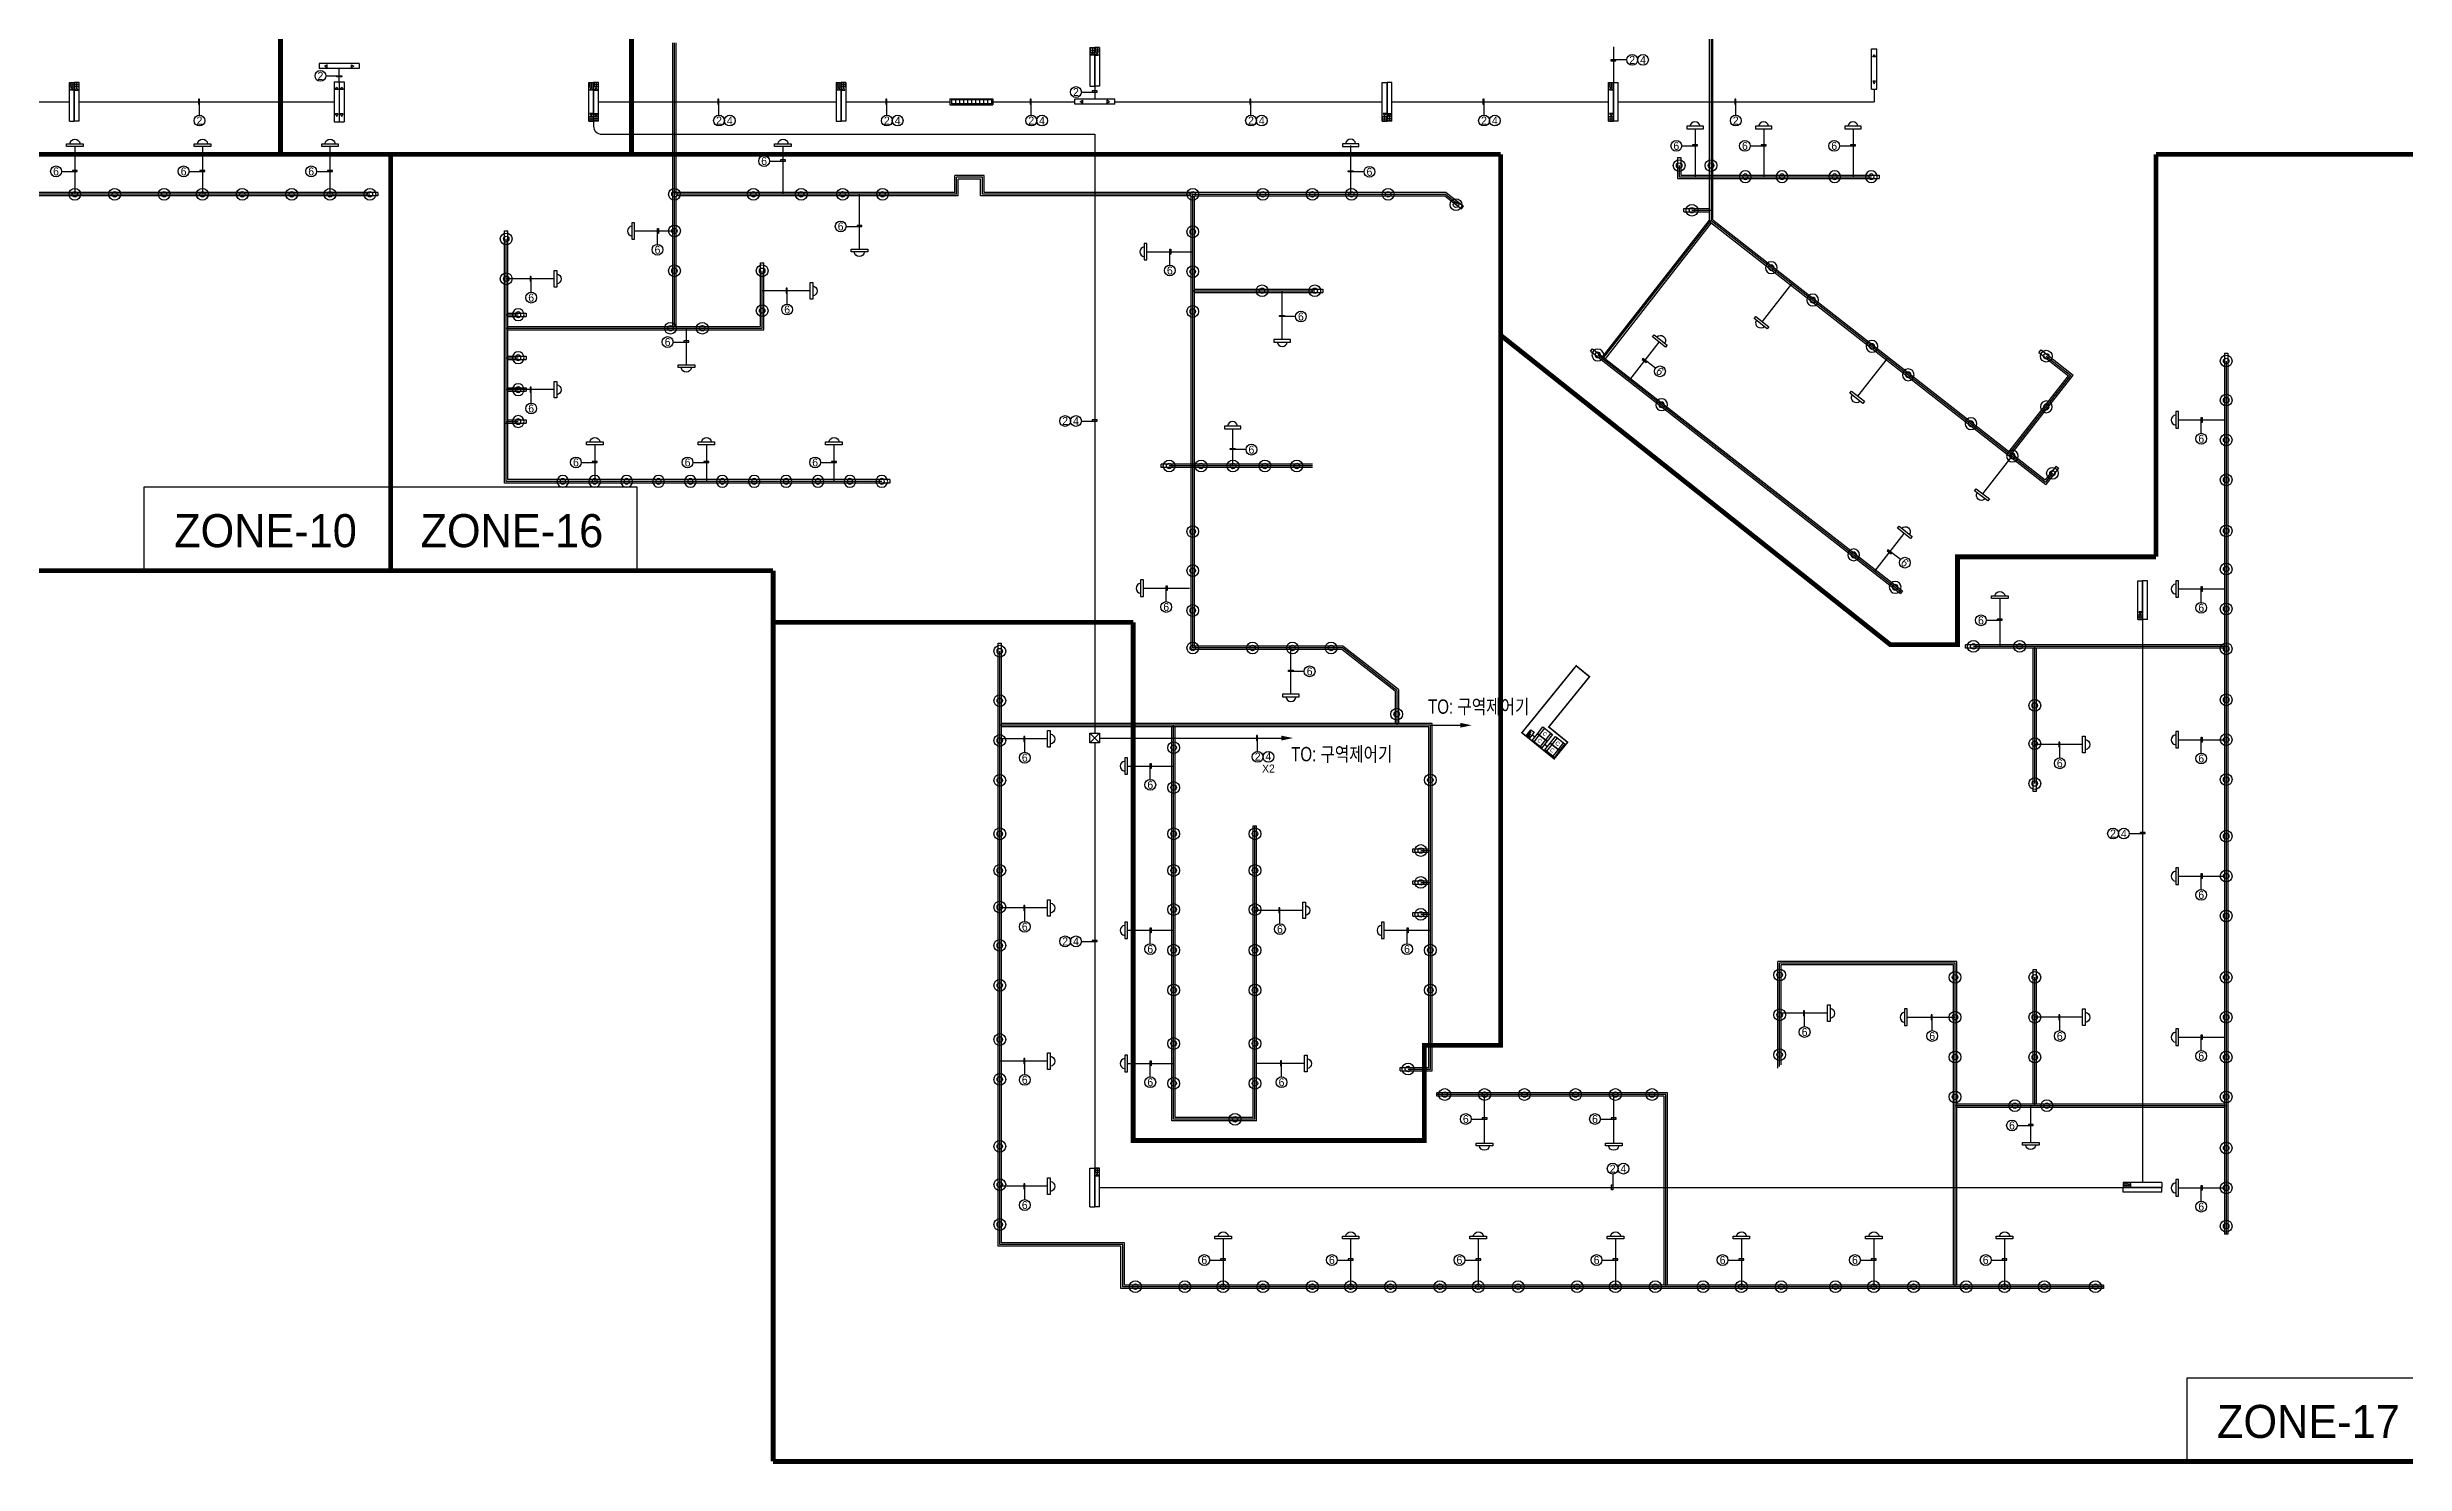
# Model space of a CAD drawing. Header units: millimetres. Extents: x 71114 to 492745, y 89421 to 259745.
# Drawn here: x 270385 to 418223, y 89421 to 178252 of the extents above; entities that cross this region are included whole.
import ezdxf
from ezdxf.enums import TextEntityAlignment as Align

# ---------------------------------------------------------------- set-up
doc = ezdxf.new("R2010")
doc.units = ezdxf.units.MM
doc.header["$LTSCALE"] = 150
for name, color, linetype in [('4', 4, 'Continuous'), ('E-TEXT', 6, 'Continuous'), ('e-text-box', 7, 'Continuous'), ('e-tray', 11, 'Continuous'), ('E-WIRE', 4, 'Continuous'), ('zone', 1, 'Continuous'), ('유도관제-RECWAY', 3, 'Continuous'), ('유도관제-공간표시등', 2, 'Continuous'), ('유도관제-구역제어장치', 2, 'Continuous'), ('유도관제-블럭유도등', 2, 'Continuous'), ('유도관제-센서', 1, 'Continuous'), ('유도관제-층별만차등', 2, 'Continuous'), ('유도관제-통신', 6, 'Continuous')]:
    doc.layers.add(name, color=color, linetype=linetype)
doc.styles.add('GHS', font='Dotum.ttf', dxfattribs={"width": 0.85})
doc.styles.add('SAMOO-ELEC', font='Dotum.ttf')
doc.styles.add('돋움', font='Dotum.ttf')

# ---------------------------------------------------------------- blocks, each defined once
blk = doc.blocks.new('센서')
at = {"layer": '유도관제-센서', "color": 2}
for radius in [369, 172]:
    blk.add_circle((0, 0), radius, dxfattribs=at)
blk = doc.blocks.new('R')
at = {"layer": '유도관제-공간표시등', "elevation": 0}
blk.add_lwpolyline([(6646728, 1672993), (6647767, 1672993), (6647767, 1673161), (6646728, 1673161), (6646728, 1672993)], dxfattribs=at)
at = {"layer": '유도관제-공간표시등'}
blk.add_arc((6647256, 1673033, 0), 319, 187.26043, 352.73957, dxfattribs=at)
blk = doc.blocks.new('FFS')
at = {"layer": '유도관제-층별만차등', "color": 2}
for p, q in [((-193314, -953708), (-193314, -953354)), ((-190725, -953354), (-193314, -953354)), ((-190725, -953708), (-193314, -953708)), ((-193235, -953652), (-193235, -953410)), ((-193235, -953410), (-192993, -953410)), ((-193235, -953652), (-192993, -953652)), ((-192993, -953652), (-192993, -953410)), ((-192993, -953652), (-192993, -953410)), ((-192993, -953410), (-192751, -953410)), ((-192993, -953652), (-192751, -953652)), ((-192751, -953652), (-192751, -953410)), ((-192751, -953652), (-192751, -953410)), ((-192751, -953410), (-192509, -953410)), ((-192751, -953652), (-192509, -953652)), ((-192509, -953652), (-192509, -953410)), ((-192509, -953652), (-192509, -953410)), ((-192509, -953410), (-192267, -953410)), ((-192509, -953652), (-192267, -953652)), ((-192267, -953652), (-192267, -953410)), ((-192267, -953652), (-192267, -953410)), ((-192267, -953410), (-192025, -953410)), ((-192267, -953652), (-192025, -953652)), ((-192025, -953652), (-192025, -953410)), ((-192025, -953652), (-192025, -953410)), ((-192025, -953410), (-191784, -953410)), ((-192025, -953652), (-191784, -953652)), ((-191784, -953652), (-191784, -953410)), ((-191784, -953652), (-191784, -953410)), ((-191784, -953410), (-191542, -953410)), ((-191784, -953652), (-191542, -953652)), ((-191542, -953652), (-191542, -953410)), ((-191542, -953652), (-191542, -953410)), ((-191542, -953410), (-191300, -953410)), ((-191542, -953652), (-191300, -953652)), ((-191300, -953652), (-191300, -953410)), ((-191300, -953652), (-191300, -953410)), ((-191300, -953410), (-191058, -953410)), ((-191300, -953652), (-191058, -953652)), ((-191058, -953652), (-191058, -953410)), ((-191058, -953652), (-191058, -953410)), ((-191058, -953410), (-190816, -953410)), ((-191058, -953652), (-190816, -953652)), ((-190816, -953652), (-190816, -953410)), ((-190725, -953708), (-190725, -953354))]:
    blk.add_line(p, q, dxfattribs=at)
blk = doc.blocks.new('*X9')
at = {"color": 0}
for p, q in [((16618, 63817), (16916, 64115)), ((16618, 63884), (16850, 64115)), ((16618, 63950), (16784, 64115)), ((16618, 64016), (16717, 64115)), ((16618, 64083), (16651, 64115)), ((16618, 63751), (16854, 63987)), ((16618, 63685), (16788, 63854)), ((16618, 63619), (16721, 63722)), ((16618, 63552), (16655, 63589))]:
    blk.add_line(p, q, dxfattribs=at)
blk = doc.blocks.new('d-12')
at = {"color": 2}
blk.add_line((2.4, 2.2), (-2.4, -0.2), dxfattribs=at)
blk.add_lwpolyline([(2.4, -0.2), (-2.4, -0.2), (-2.4, 2.2), (2.4, 2.2)], close=True, dxfattribs=at)
at = {"color": 1, "xscale": -0.007999999999992735, "yscale": 0.007999999999992735, "zscale": 0.008, "rotation": 270}
blk.add_blockref('*X9', (-510.5, -133.1), dxfattribs=at)
blk = doc.blocks.new('구역제어장치')
at = {"layer": '유도관제-구역제어장치'}
for p, q in [((-297, 423), (297, 423)), ((-297, 0), (-297, 423)), ((297, 0), (-297, 0)), ((-198, 423), (-198, 0)), ((198, 423), (198, 0)), ((297, 423), (297, 0))]:
    blk.add_line(p, q, dxfattribs=at)
at = {"layer": '유도관제-구역제어장치', "style": 'GHS'}
blk.add_text('C', height=200, dxfattribs=at).set_placement((0, 211), align=Align.MIDDLE_CENTER)

msp = doc.modelspace()

# ---------------------------------------------------------------- linework, layer by layer
at = {"layer": '4', "color": 4}
for points in [[(347783, 134929, 300, 0, 0), (348504, 134929, 0, 0, 0)], [(358992, 135731, 300, 0, 0), (359713, 135731, 0, 0, 0)]]:
    msp.add_lwpolyline(points, format="xyseb", dxfattribs=at)
at = {"layer": 'e-text-box'}
for p, q in [((369437, 177454), (368751, 177454)), ((287859, 176450), (288544, 176450)), ((279935, 173987), (279935, 174672)), ((312512, 173987), (312512, 174672)), ((323038, 173987), (323038, 174672)), ((332094, 173987), (332094, 174672)), ((335234, 175437), (335920, 175437)), ((345871, 173987), (345871, 174672)), ((360484, 173987), (360484, 174672)), ((376268, 173987), (376268, 174672)), ((372880, 172061), (373566, 172061)), ((377180, 172061), (377866, 172061)), ((382780, 172061), (383466, 172061)), ((271280, 170461), (271966, 170461)), ((279280, 170461), (279966, 170461)), ((287280, 170461), (287966, 170461)), ((315680, 171111), (316366, 171111)), ((352961, 170436), (352275, 170436)), ((308655, 165887), (308655, 166572)), ((320480, 167011), (321166, 167011)), ((340782, 164587), (340782, 165272)), ((300736, 162887), (300736, 163572)), ((316786, 162137), (316786, 162822)), ((348661, 161361), (347975, 161361)), ((309630, 159761), (310316, 159761)), ((371233, 158115), (370693, 158538)), ((300736, 155937), (300736, 156622)), ((335234, 154810), (335920, 154810)), ((405455, 154037), (405455, 154722)), ((345561, 153015), (344875, 153015)), ((303880, 152214), (304566, 152214)), ((310880, 152214), (311566, 152214)), ((318880, 152214), (319566, 152214)), ((386590, 146118), (386050, 146540)), ((340555, 143487), (340555, 144172)), ((405455, 143437), (405455, 144122)), ((391980, 142312), (392666, 142312)), ((349211, 139113), (348525, 139113)), ((331686, 134037), (331686, 134722)), ((346288, 134088), (346288, 134774)), ((405455, 133987), (405455, 134672)), ((396586, 133687), (396586, 134372)), ((339555, 132337), (339555, 133022)), ((400942, 128942), (401627, 128942)), ((405455, 125437), (405455, 126122)), ((331686, 123437), (331686, 124122)), ((339555, 122037), (339555, 122722)), ((347686, 123287), (347686, 123972)), ((355655, 122037), (355655, 122722)), ((335234, 122180), (335920, 122180)), ((380586, 116837), (380586, 117522)), ((388586, 116587), (388586, 117272)), ((396586, 116587), (396586, 117272)), ((405455, 115337), (405455, 116022)), ((331686, 113837), (331686, 114522)), ((339555, 113687), (339555, 114372)), ((347786, 113687), (347786, 114372)), ((359680, 111043), (360366, 111043)), ((367780, 111043), (368466, 111043)), ((393930, 110637), (394616, 110637)), ((331686, 105987), (331686, 106672)), ((368551, 107592), (368551, 106906)), ((405455, 105887), (405455, 106572)), ((343280, 102201), (343966, 102201)), ((351280, 102201), (351966, 102201)), ((359280, 102201), (359966, 102201)), ((367880, 102201), (368566, 102201)), ((375780, 102201), (376466, 102201)), ((384080, 102201), (384766, 102201)), ((392280, 102201), (392966, 102201))]:
    msp.add_line(p, q, dxfattribs=at)
for points in [[(368751, 177454), (368442, 177454), (368442, 177389), (368751, 177389)], [(288544, 176450), (288853, 176450), (288853, 176384), (288544, 176384)], [(279935, 174672), (279935, 174981), (279869, 174981), (279869, 174672)], [(312512, 174672), (312512, 174981), (312447, 174981), (312447, 174672)], [(323038, 174672), (323038, 174981), (322973, 174981), (322973, 174672)], [(332094, 174672), (332094, 174981), (332028, 174981), (332028, 174672)], [(335920, 175437), (336228, 175437), (336228, 175503), (335920, 175503)], [(345871, 174672), (345871, 174981), (345806, 174981), (345806, 174672)], [(360484, 174672), (360484, 174981), (360418, 174981), (360418, 174672)], [(376268, 174672), (376268, 174981), (376202, 174981), (376202, 174672)], [(373566, 172061), (373875, 172061), (373875, 172126), (373566, 172126)], [(377866, 172061), (378175, 172061), (378175, 172126), (377866, 172126)], [(383466, 172061), (383775, 172061), (383775, 172126), (383466, 172126)], [(271966, 170461), (272275, 170461), (272275, 170527), (271966, 170527)], [(279966, 170461), (280275, 170461), (280275, 170527), (279966, 170527)], [(287966, 170461), (288275, 170461), (288275, 170527), (287966, 170527)], [(316366, 171111), (316675, 171111), (316675, 171177), (316366, 171177)], [(352275, 170436), (351966, 170436), (351966, 170502), (352275, 170502)], [(321166, 167011), (321475, 167011), (321475, 167077), (321166, 167077)], [(308655, 166572), (308655, 166881), (308720, 166881), (308720, 166572)], [(340782, 165272), (340782, 165581), (340848, 165581), (340848, 165272)], [(300736, 163572), (300736, 163881), (300670, 163881), (300670, 163572)], [(316786, 162822), (316786, 163131), (316720, 163131), (316720, 162822)], [(347975, 161361), (347666, 161361), (347666, 161427), (347975, 161427)], [(310316, 159761), (310625, 159761), (310625, 159827), (310316, 159827)], [(370693, 158538), (370450, 158728), (370409, 158676), (370653, 158486)], [(300736, 156622), (300736, 156931), (300670, 156931), (300670, 156622)], [(335920, 154810), (336228, 154810), (336228, 154875), (335920, 154875)], [(405455, 154722), (405455, 155031), (405520, 155031), (405520, 154722)], [(304566, 152214), (304875, 152214), (304875, 152279), (304566, 152279)], [(311566, 152214), (311875, 152214), (311875, 152279), (311566, 152279)], [(319566, 152214), (319875, 152214), (319875, 152279), (319566, 152279)], [(344875, 153015), (344566, 153015), (344566, 153080), (344875, 153080)], [(386050, 146540), (385806, 146730), (385766, 146678), (386009, 146488)], [(340555, 144172), (340555, 144481), (340620, 144481), (340620, 144172)], [(405455, 144122), (405455, 144431), (405520, 144431), (405520, 144122)], [(392666, 142312), (392975, 142312), (392975, 142377), (392666, 142377)], [(348525, 139113), (348216, 139113), (348216, 139179), (348525, 139179)], [(331686, 134722), (331686, 135031), (331620, 135031), (331620, 134722)], [(346288, 134774), (346288, 135083), (346222, 135083), (346222, 134774)], [(396586, 134372), (396586, 134681), (396520, 134681), (396520, 134372)], [(405455, 134672), (405455, 134981), (405520, 134981), (405520, 134672)], [(339555, 133022), (339555, 133331), (339620, 133331), (339620, 133022)], [(401627, 128942), (401936, 128942), (401936, 129007), (401627, 129007)], [(405455, 126122), (405455, 126431), (405520, 126431), (405520, 126122)], [(331686, 124122), (331686, 124431), (331620, 124431), (331620, 124122)], [(347686, 123972), (347686, 124281), (347620, 124281), (347620, 123972)], [(339555, 122722), (339555, 123031), (339620, 123031), (339620, 122722)], [(355655, 122722), (355655, 123031), (355720, 123031), (355720, 122722)], [(335920, 122180), (336228, 122180), (336228, 122245), (335920, 122245)], [(380586, 117522), (380586, 117831), (380520, 117831), (380520, 117522)], [(388586, 117272), (388586, 117581), (388520, 117581), (388520, 117272)], [(396586, 117272), (396586, 117581), (396520, 117581), (396520, 117272)], [(405455, 116022), (405455, 116331), (405520, 116331), (405520, 116022)], [(331686, 114522), (331686, 114831), (331620, 114831), (331620, 114522)], [(339555, 114372), (339555, 114681), (339620, 114681), (339620, 114372)], [(347786, 114372), (347786, 114681), (347720, 114681), (347720, 114372)], [(360366, 111043), (360675, 111043), (360675, 111109), (360366, 111109)], [(368466, 111043), (368775, 111043), (368775, 111109), (368466, 111109)], [(394616, 110637), (394925, 110637), (394925, 110703), (394616, 110703)], [(331686, 106672), (331686, 106981), (331620, 106981), (331620, 106672)], [(368551, 106906), (368551, 106597), (368485, 106597), (368485, 106906)], [(405455, 106572), (405455, 106881), (405520, 106881), (405520, 106572)], [(343966, 102201), (344275, 102201), (344275, 102267), (343966, 102267)], [(351966, 102201), (352275, 102201), (352275, 102267), (351966, 102267)], [(359966, 102201), (360275, 102201), (360275, 102267), (359966, 102267)], [(368566, 102201), (368875, 102201), (368875, 102267), (368566, 102267)], [(376466, 102201), (376775, 102201), (376775, 102267), (376466, 102267)], [(384766, 102201), (385075, 102201), (385075, 102267), (384766, 102267)], [(392966, 102201), (393275, 102201), (393275, 102267), (392966, 102267)]]:
    msp.add_lwpolyline(points, close=True, dxfattribs=at)
for centre in [(369776, 177454), (370453, 177454), (287520, 176450), (334895, 175437), (279935, 173648), (312512, 173648), (313190, 173648), (323038, 173648), (323716, 173648), (332094, 173648), (332771, 173648), (345871, 173648), (346549, 173648), (360484, 173648), (361161, 173648), (376268, 173648), (372541, 172061), (376841, 172061), (382441, 172061), (270941, 170461), (278941, 170461), (286941, 170461), (315341, 171111), (353299, 170436), (320141, 167011), (308655, 165548), (340782, 164248), (300736, 162548), (316786, 161798), (348999, 161361), (309291, 159761), (371514, 157925), (300736, 155598), (334218, 154810), (334895, 154810), (405455, 153698), (303541, 152214), (310541, 152214), (318541, 152214), (345899, 153015), (386871, 145927), (340555, 143148), (405455, 143098), (391641, 142312), (349549, 139113), (331686, 133698), (346288, 133750), (346965, 133750), (396586, 133348), (405455, 133648), (339555, 131998), (399926, 128942), (400603, 128942), (405455, 125098), (331686, 123098), (347686, 122948), (334218, 122180), (334895, 122180), (339555, 121698), (355655, 121698), (380586, 116498), (388586, 116248), (396586, 116248), (405455, 114998), (331686, 113498), (339555, 113348), (347786, 113348), (359341, 111043), (367441, 111043), (393591, 110637), (368551, 107931), (369228, 107931), (331686, 105648), (405455, 105548), (342941, 102201), (350941, 102201), (358941, 102201), (367541, 102201), (375441, 102201), (383741, 102201), (391941, 102201)]:
    msp.add_circle(centre, 339, dxfattribs=at)
at = {"layer": 'e-tray'}
for p, q in [((374615, 167323), (374615, 212484)), ((374825, 167425), (374825, 212694)), ((309615, 169132), (309615, 178527)), ((309615, 169132), (309615, 178527)), ((309825, 169132), (309825, 178527)), ((309825, 169132), (309825, 178527)), ((329130, 170194), (327310, 170194)), ((327310, 169132), (327310, 170194)), ((329130, 169132), (329130, 170194)), ((372615, 171327), (372615, 170022)), ((372615, 171327), (372825, 171327)), ((372615, 170022), (385270, 170022)), ((372825, 171327), (372825, 170232)), ((372825, 170232), (385270, 170232)), ((385270, 170232), (385270, 170022)), ((291120, 169132), (238965, 169132)), ((291120, 168922), (239175, 168922)), ((291120, 169132), (291120, 168922)), ((309615, 160732), (309615, 169132)), ((327310, 169132), (309615, 169132)), ((309825, 160732), (309825, 168922)), ((327520, 168922), (309825, 168922)), ((328920, 169984), (327520, 169984)), ((327520, 168922), (327520, 169984)), ((328920, 168922), (328920, 169984)), ((342115, 168922), (328920, 168922)), ((358101, 169132), (329130, 169132)), ((342115, 140474), (342115, 168922)), ((342325, 140684), (342325, 168922)), ((342325, 168922), (358028, 168922)), ((358028, 168922), (359068, 168109)), ((358101, 169132), (359197, 168275)), ((359068, 168109), (359197, 168275)), ((367925, 158847), (374615, 167410)), ((368091, 158718), (374738, 167226)), ((373020, 168132), (374615, 168132)), ((373020, 167922), (373020, 168132)), ((373020, 167922), (374615, 167922)), ((374615, 167323), (395717, 150837)), ((374825, 167425), (395680, 151131)), ((299065, 150922), (299065, 166727)), ((299065, 166727), (299275, 166727)), ((299275, 151132), (299275, 166727)), ((315115, 160732), (315115, 164727)), ((315115, 164727), (315325, 164727)), ((315325, 160522), (315325, 164727)), ((342325, 163082), (350370, 163082)), ((342325, 162872), (350370, 162872)), ((350370, 163082), (350370, 162872)), ((299275, 161582), (300420, 161582)), ((299275, 161372), (300420, 161372)), ((300420, 161582), (300420, 161372)), ((299275, 160732), (315115, 160732)), ((299275, 160522), (315325, 160522)), ((299275, 158882), (300420, 158882)), ((299275, 158672), (300420, 158672)), ((300420, 158882), (300420, 158672)), ((367159, 159179), (367288, 159344)), ((367159, 159179), (386594, 143995)), ((367288, 159344), (386723, 144160)), ((395283, 159098), (395412, 159263)), ((395283, 159098), (397133, 157652)), ((395412, 159263), (397428, 157688)), ((406915, 159070), (406915, 103827)), ((406915, 159070), (407125, 159070)), ((407125, 159070), (407125, 103827)), ((299275, 156882), (300420, 156882)), ((300420, 156882), (300420, 156672)), ((393419, 152898), (397133, 157652)), ((393585, 152769), (397428, 157688)), ((299275, 156672), (300420, 156672)), ((299065, 154672), (300420, 154672)), ((299275, 154882), (300420, 154882)), ((300420, 154882), (300420, 154672)), ((323220, 150922), (299065, 150922)), ((323220, 151132), (299275, 151132)), ((323220, 151132), (323220, 150922)), ((349720, 152097), (340240, 152097)), ((340240, 151887), (340240, 152097)), ((349720, 151887), (340240, 151887)), ((396350, 151988), (395680, 151131)), ((396515, 151859), (395717, 150837)), ((396350, 151988), (396515, 151859)), ((386724, 144161), (386594, 143996)), ((330015, 103077), (330015, 140877)), ((330015, 140877), (330225, 140877)), ((330225, 103287), (330225, 140877)), ((351564, 140474), (342115, 140474)), ((351636, 140684), (342325, 140684)), ((354904, 137864), (351564, 140474)), ((355114, 137966), (351636, 140684)), ((388121, 140782), (385962, 140782)), ((406915, 140782), (390670, 140782)), ((390670, 140572), (390670, 140782)), ((406915, 140572), (390670, 140572)), ((394915, 131577), (394915, 140572)), ((395125, 131577), (395125, 140572)), ((354904, 137864), (354904, 135836)), ((355114, 137966), (355114, 135836)), ((357225, 135836), (330225, 135836)), ((357015, 135626), (330225, 135626)), ((340915, 110922), (340915, 135626)), ((341125, 111132), (341125, 135626)), ((357015, 114282), (357015, 135626)), ((357225, 114072), (357225, 135836)), ((395125, 131577), (394915, 131577)), ((346015, 111132), (346015, 129427)), ((346015, 129427), (346225, 129427)), ((346225, 110922), (346225, 129427)), ((356020, 127982), (357015, 127982)), ((356020, 127772), (356020, 127982)), ((356020, 127772), (357015, 127772)), ((356020, 125982), (357015, 125982)), ((356020, 125772), (356020, 125982)), ((356020, 125772), (357015, 125772)), ((356020, 123982), (357015, 123982)), ((356020, 123772), (356020, 123982)), ((356020, 123772), (357015, 123772)), ((378915, 114237), (378915, 120924)), ((390125, 120924), (378915, 120924)), ((379125, 114447), (379125, 120714)), ((389915, 120714), (379125, 120714)), ((389915, 100632), (389915, 120714)), ((390125, 100632), (390125, 120924)), ((394915, 111982), (394915, 120427)), ((394915, 120427), (395125, 120427)), ((395125, 111982), (395125, 120427)), ((355220, 114282), (357015, 114282)), ((355220, 114072), (355220, 114282)), ((355220, 114072), (357225, 114072)), ((371991, 112682), (357520, 112682)), ((357520, 112472), (357520, 112682)), ((371781, 112472), (357520, 112472)), ((371781, 100632), (371781, 112472)), ((371991, 100632), (371991, 112682)), ((346225, 110922), (340915, 110922)), ((346015, 111132), (341125, 111132)), ((406915, 111982), (390125, 111982)), ((406915, 111772), (390125, 111772)), ((407125, 103827), (406915, 103827)), ((337720, 103077), (330015, 103077)), ((337930, 103287), (330225, 103287)), ((337720, 100422), (337720, 103077)), ((337930, 100632), (337930, 103287)), ((399320, 100632), (337930, 100632)), ((399320, 100632), (399320, 100422)), ((399320, 100422), (337720, 100422))]:
    msp.add_line(p, q, dxfattribs=at)
at = {"layer": 'E-WIRE'}
for p, q in [((374720, 212589), (374720, 167374)), ((309720, 169027), (309720, 178527)), ((288699, 176085), (288699, 176903)), ((257277, 174827), (271779, 174827)), ((272385, 174827), (288384, 174827)), ((304955, 174827), (319846, 174827)), ((320475, 174827), (326994, 174827)), ((329685, 174827), (334816, 174827)), ((336074, 175802), (336074, 174984)), ((337332, 174827), (354097, 174827)), ((354702, 174827), (368294, 174827)), ((368900, 174827), (384948, 174827)), ((384948, 175623), (384948, 174827)), ((373720, 173127), (373720, 170127)), ((378020, 173127), (378020, 170127)), ((383620, 173127), (383620, 170127)), ((272120, 172027), (272120, 169027)), ((280120, 172027), (280120, 169027)), ((288120, 172027), (288120, 169027)), ((316520, 172027), (316520, 169027)), ((352120, 172077), (352120, 169027)), ((329025, 170089), (327415, 170089)), ((327415, 169027), (327415, 170089)), ((329025, 169027), (329025, 170089)), ((372720, 170827), (372720, 170127)), ((372720, 170127), (384770, 170127)), ((290620, 169027), (239070, 169027)), ((309720, 160732), (309720, 169027)), ((327415, 169027), (309720, 169027)), ((321320, 165577), (321320, 169027)), ((342220, 169027), (329025, 169027)), ((342220, 140579), (342220, 169027)), ((342220, 169027), (358064, 169027)), ((358064, 169027), (358822, 168435)), ((367943, 158699), (374720, 167374)), ((373520, 168027), (374720, 168027)), ((374720, 167374), (395698, 150984)), ((299170, 151027), (299170, 166227)), ((307220, 166727), (309720, 166727)), ((315220, 160627), (315220, 164227)), ((339348, 165427), (342220, 165427)), ((302170, 163727), (299170, 163727)), ((318220, 162977), (315220, 162977)), ((342220, 162977), (349870, 162977)), ((347820, 159927), (347820, 162977)), ((377938, 161044), (379785, 163408)), ((299170, 161477), (299920, 161477)), ((299170, 160627), (315220, 160627)), ((310470, 158327), (310470, 160627)), ((371454, 159763), (369607, 157399)), ((299170, 158777), (299920, 158777)), ((367618, 158954), (386658, 144077)), ((383927, 156366), (385774, 158730)), ((395742, 158873), (397281, 157670)), ((407020, 158570), (407020, 103827)), ((299170, 156777), (299920, 156777)), ((302170, 156777), (299170, 156777)), ((393502, 152833), (397281, 157670)), ((299170, 154777), (299920, 154777)), ((344720, 154327), (344720, 151992)), ((404020, 154877), (406920, 154877)), ((304720, 153327), (304720, 151027)), ((311720, 153327), (311720, 151027)), ((319720, 153327), (319720, 151027)), ((391760, 150247), (393607, 152611)), ((322720, 151027), (299170, 151027)), ((349720, 151992), (340740, 151992)), ((396125, 151530), (395698, 150984)), ((386811, 147765), (384964, 145401)), ((339120, 144327), (342020, 144327)), ((392820, 143677), (392820, 140677)), ((404020, 144277), (406920, 144277)), ((401782, 142370), (401782, 107054)), ((351600, 140579), (342220, 140579)), ((348370, 137679), (348370, 140579)), ((355009, 137915), (351600, 140579)), ((388121, 140677), (385962, 140677)), ((407020, 140677), (391170, 140677)), ((395020, 132077), (395020, 140677)), ((330120, 103182), (330120, 140377)), ((355009, 137915), (355009, 135731)), ((357120, 135731), (330120, 135731)), ((333120, 134877), (330120, 134877)), ((336074, 134630), (336074, 107963)), ((336373, 134929), (347783, 134929)), ((341020, 111027), (341020, 135731)), ((357120, 114177), (357120, 135731)), ((357120, 135731), (358992, 135731)), ((404020, 134827), (406920, 134827)), ((338120, 133177), (341020, 133177)), ((398020, 134527), (395020, 134527)), ((346120, 111027), (346120, 129427)), ((356520, 127877), (357120, 127877)), ((356520, 125877), (357120, 125877)), ((404020, 126277), (406920, 126277)), ((333120, 124277), (330120, 124277)), ((338120, 122877), (341020, 122877)), ((349120, 124127), (346120, 124127)), ((354220, 122877), (357120, 122877)), ((356520, 123877), (357120, 123877)), ((379020, 114342), (379020, 120819)), ((390020, 120819), (379020, 120819)), ((390020, 100527), (390020, 120819)), ((395020, 111877), (395020, 119927)), ((382020, 117677), (379020, 117677)), ((387020, 117427), (390020, 117427)), ((398020, 117427), (395020, 117427)), ((404020, 116177), (406920, 116177)), ((333120, 114677), (330120, 114677)), ((338120, 114527), (341020, 114527)), ((349220, 114527), (346220, 114527)), ((355720, 114177), (357120, 114177)), ((371886, 112577), (357520, 112577)), ((360520, 109527), (360520, 112577)), ((368620, 109527), (368620, 112577)), ((371886, 100527), (371886, 112577)), ((346120, 111027), (341020, 111027)), ((407020, 111877), (390020, 111877)), ((394770, 109577), (394770, 111877)), ((333120, 106827), (330120, 106827)), ((336377, 106752), (400571, 106752)), ((404020, 106727), (406920, 106727)), ((344120, 103527), (344120, 100527)), ((352120, 103527), (352120, 100527)), ((360120, 103527), (360120, 100527)), ((368720, 103527), (368720, 100527)), ((376620, 103527), (376620, 100527)), ((384920, 103527), (384920, 100527)), ((393120, 103527), (393120, 100527)), ((337825, 103182), (330120, 103182)), ((337825, 100527), (337825, 103182)), ((399320, 100527), (337825, 100527))]:
    msp.add_line(p, q, dxfattribs=at)
msp.add_lwpolyline([(368597, 178280), (368597, 176038)], dxfattribs=at)
msp.add_lwpolyline([(304653, 173616), (304653, 173291, 0.4142136), (305153, 172791), (336074, 172791), (336074, 135227)], format="xyb", dxfattribs=at)
at = {"layer": 'zone', "color": 7, "const_width": 300}
for points in [[(285014, 259595), (285014, 171527)], [(307029, 218995), (307029, 171527)], [(253014, 171527), (291919, 171527)], [(291919, 171527), (291919, 145427)], [(291919, 171527), (307029, 171527)], [(307029, 171527), (361523, 171527)], [(338484, 142188), (338484, 109699), (356745, 109699), (356745, 115666), (361523, 115666), (361523, 171527)], [(402623, 171527), (420007, 171527)], [(402623, 146294), (402623, 171527)], [(361523, 160190), (385962, 140782), (390170, 140782), (390170, 146294), (402623, 146294)], [(114870, 145427), (315908, 145427)], [(315908, 145427), (315908, 89571)], [(315908, 142188), (338484, 142188)], [(315908, 89571), (420007, 89571)]]:
    msp.add_lwpolyline(points, dxfattribs=at)
at = {"layer": 'zone', "color": 7}
for points in [[(276471, 150677), (291910, 150677), (291910, 145427), (276471, 145427)], [(291919, 150677), (307359, 150677), (307359, 145427), (291919, 145427)], [(404568, 94821), (420007, 94821), (420007, 89571), (404568, 89571)]]:
    msp.add_lwpolyline(points, close=True, dxfattribs=at)
at = {"layer": 'zone', "const_width": 100}
msp.add_lwpolyline([(366261, 139459), (367099, 138778), (364542, 135625), (365723, 134668), (364879, 133627), (362859, 135265), (366261, 139459)], dxfattribs=at)
at = {"layer": '유도관제-블럭유도등', "color": 2}
for p, q in [((335771, 178223), (335771, 175802)), ((335771, 178223), (336074, 178223)), ((335793, 178201), (336052, 178201)), ((335793, 178201), (335793, 177943)), ((335793, 178072), (336052, 178072)), ((335793, 177943), (336052, 177943)), ((335834, 177745), (335923, 177898)), ((336011, 177745), (335834, 177745)), ((335923, 178201), (335923, 177943)), ((335923, 177898), (336011, 177745)), ((336052, 178201), (336052, 177943)), ((336074, 175802), (336074, 178223)), ((336074, 178223), (336074, 175802)), ((336377, 178223), (336074, 178223)), ((336354, 178201), (336096, 178201)), ((336096, 178201), (336096, 177943)), ((336354, 178072), (336096, 178072)), ((336354, 177943), (336096, 177943)), ((336225, 177898), (336137, 177745)), ((336137, 177745), (336314, 177745)), ((336225, 178201), (336225, 177943)), ((336314, 177745), (336225, 177898)), ((336354, 178201), (336354, 177943)), ((336377, 178223), (336377, 175802)), ((384790, 175623), (384790, 178139)), ((384790, 178139), (385105, 178139)), ((385105, 175623), (385105, 178139)), ((271779, 173616), (271779, 176038)), ((271779, 176038), (272082, 176038)), ((271802, 176015), (272060, 176015)), ((271802, 176015), (271802, 175757)), ((271931, 176015), (271931, 175757)), ((272060, 176015), (272060, 175757)), ((272082, 176038), (272082, 173616)), ((272082, 173616), (272082, 176038)), ((272385, 176038), (272082, 176038)), ((272363, 176015), (272104, 176015)), ((272104, 176015), (272104, 175757)), ((272233, 176015), (272233, 175757)), ((272363, 176015), (272363, 175757)), ((272385, 173616), (272385, 176038)), ((289957, 177217), (287441, 177217)), ((287441, 177217), (287441, 176903)), ((289957, 176903), (287441, 176903)), ((289957, 176903), (287441, 176903)), ((288384, 176085), (288384, 173568)), ((288384, 176085), (288699, 176085)), ((288699, 176085), (288699, 173568)), ((288699, 176085), (288699, 173568)), ((288699, 176085), (289013, 176085)), ((289013, 176085), (289013, 173568)), ((289957, 177217), (289957, 176903)), ((304350, 173616), (304350, 176038)), ((304350, 176038), (304653, 176038)), ((304372, 176015), (304631, 176015)), ((304372, 176015), (304372, 175757)), ((304501, 176015), (304501, 175757)), ((304631, 176015), (304631, 175757)), ((304653, 176038), (304653, 173616)), ((304653, 173616), (304653, 176038)), ((304955, 176038), (304653, 176038)), ((304933, 176015), (304675, 176015)), ((304675, 176015), (304675, 175757)), ((304804, 176015), (304804, 175757)), ((304933, 176015), (304933, 175757)), ((304955, 173616), (304955, 176038)), ((319870, 176038), (319870, 173616)), ((319870, 176038), (320172, 176038)), ((319892, 176015), (320150, 176015)), ((319892, 176015), (319892, 175757)), ((320021, 176015), (320021, 175757)), ((320150, 176015), (320150, 175757)), ((320172, 173616), (320172, 176038)), ((320172, 176038), (320172, 173616)), ((320475, 176038), (320172, 176038)), ((320453, 176015), (320195, 176015)), ((320195, 176015), (320195, 175757)), ((320324, 176015), (320324, 175757)), ((320453, 176015), (320453, 175757)), ((320475, 176038), (320475, 173616)), ((354097, 173616), (354097, 176038)), ((354097, 176038), (354400, 176038)), ((354400, 176038), (354400, 173616)), ((354400, 173616), (354400, 176038)), ((354702, 176038), (354400, 176038)), ((354702, 173616), (354702, 176038)), ((368294, 173616), (368294, 176038)), ((368294, 176038), (368900, 176038)), ((368316, 176015), (368575, 176015)), ((368316, 176015), (368316, 175757)), ((368446, 176015), (368446, 175757)), ((368575, 176015), (368575, 175757)), ((368597, 176038), (368597, 173616)), ((368597, 173616), (368597, 176038)), ((368900, 173616), (368900, 176038)), ((271802, 175886), (272060, 175886)), ((271802, 175757), (272060, 175757)), ((271842, 175559), (271931, 175712)), ((272019, 175559), (271842, 175559)), ((271931, 175712), (272019, 175559)), ((272363, 175886), (272104, 175886)), ((272363, 175757), (272104, 175757)), ((272233, 175712), (272145, 175559)), ((272145, 175559), (272322, 175559)), ((272322, 175559), (272233, 175712)), ((304372, 175886), (304631, 175886)), ((304372, 175757), (304631, 175757)), ((304413, 175559), (304501, 175712)), ((304590, 175559), (304413, 175559)), ((304501, 175712), (304590, 175559)), ((304933, 175886), (304675, 175886)), ((304933, 175757), (304675, 175757)), ((304804, 175712), (304716, 175559)), ((304716, 175559), (304893, 175559)), ((304893, 175559), (304804, 175712)), ((319892, 175886), (320150, 175886)), ((319892, 175757), (320150, 175757)), ((319932, 175559), (320021, 175712)), ((320110, 175559), (319932, 175559)), ((320021, 175712), (320110, 175559)), ((320453, 175886), (320195, 175886)), ((320453, 175757), (320195, 175757)), ((320324, 175712), (320235, 175559)), ((320235, 175559), (320412, 175559)), ((320412, 175559), (320324, 175712)), ((334816, 174669), (334816, 174984)), ((337332, 174984), (334816, 174984)), ((337332, 174984), (334816, 174984)), ((337332, 174669), (334816, 174669)), ((335771, 175802), (336074, 175802)), ((336377, 175802), (336074, 175802)), ((337332, 174669), (337332, 174984)), ((368316, 175886), (368575, 175886)), ((368316, 175757), (368575, 175757)), ((368357, 175559), (368446, 175712)), ((368534, 175559), (368357, 175559)), ((368446, 175712), (368534, 175559)), ((384790, 175623), (385105, 175623)), ((271779, 173616), (272082, 173616)), ((272385, 173616), (272082, 173616)), ((288384, 173568), (288699, 173568)), ((288699, 173568), (289013, 173568)), ((304350, 173616), (304653, 173616)), ((304372, 173638), (304372, 173896)), ((304372, 173896), (304631, 173896)), ((304372, 173767), (304631, 173767)), ((304372, 173638), (304631, 173638)), ((304413, 174094), (304501, 173941)), ((304590, 174094), (304413, 174094)), ((304501, 173941), (304590, 174094)), ((304501, 173638), (304501, 173896)), ((304631, 173638), (304631, 173896)), ((304955, 173616), (304653, 173616)), ((304675, 173638), (304675, 173896)), ((304933, 173896), (304675, 173896)), ((304933, 173767), (304675, 173767)), ((304933, 173638), (304675, 173638)), ((304716, 174094), (304893, 174094)), ((304804, 173941), (304716, 174094)), ((304893, 174094), (304804, 173941)), ((304804, 173638), (304804, 173896)), ((304933, 173638), (304933, 173896)), ((319870, 173616), (320172, 173616)), ((320475, 173616), (320172, 173616)), ((354097, 173616), (354400, 173616)), ((354119, 173638), (354119, 173896)), ((354119, 173896), (354378, 173896)), ((354119, 173767), (354378, 173767)), ((354119, 173638), (354378, 173638)), ((354160, 174094), (354248, 173941)), ((354337, 174094), (354160, 174094)), ((354248, 173941), (354337, 174094)), ((354248, 173638), (354248, 173896)), ((354378, 173638), (354378, 173896)), ((354702, 173616), (354400, 173616)), ((354422, 173638), (354422, 173896)), ((354680, 173896), (354422, 173896)), ((354680, 173767), (354422, 173767)), ((354680, 173638), (354422, 173638)), ((354462, 174094), (354640, 174094)), ((354551, 173941), (354462, 174094)), ((354640, 174094), (354551, 173941)), ((354551, 173638), (354551, 173896)), ((354680, 173638), (354680, 173896)), ((368294, 173616), (368597, 173616)), ((368316, 173638), (368316, 173896)), ((368316, 173896), (368575, 173896)), ((368316, 173767), (368575, 173767)), ((368316, 173638), (368575, 173638)), ((368357, 174094), (368446, 173941)), ((368534, 174094), (368357, 174094)), ((368446, 173941), (368534, 174094)), ((368446, 173638), (368446, 173896)), ((368575, 173638), (368575, 173896)), ((368900, 173616), (368597, 173616)), ((401479, 142370), (401479, 144791)), ((401479, 144791), (401782, 144791)), ((401782, 144791), (401782, 142370)), ((401782, 142370), (401782, 144791)), ((402085, 144791), (401782, 144791)), ((402085, 142370), (402085, 144791)), ((401479, 142370), (401782, 142370)), ((401501, 142392), (401501, 142650)), ((401501, 142650), (401760, 142650)), ((401501, 142521), (401760, 142521)), ((401501, 142392), (401760, 142392)), ((401542, 142848), (401631, 142695)), ((401719, 142848), (401542, 142848)), ((401631, 142695), (401719, 142848)), ((401631, 142392), (401631, 142650)), ((401760, 142392), (401760, 142650)), ((402085, 142370), (401782, 142370)), ((335771, 105541), (335771, 107963)), ((335771, 107963), (336074, 107963)), ((336074, 107963), (336074, 105541)), ((336377, 107963), (336074, 107963)), ((336074, 105541), (336074, 107963)), ((336354, 107940), (336096, 107940)), ((336096, 107940), (336096, 107682)), ((336225, 107940), (336225, 107682)), ((336354, 107940), (336354, 107682)), ((336377, 105541), (336377, 107963)), ((336354, 107811), (336096, 107811)), ((336354, 107682), (336096, 107682)), ((336225, 107637), (336137, 107484)), ((336137, 107484), (336314, 107484)), ((336314, 107484), (336225, 107637)), ((402993, 107054), (400571, 107054)), ((400571, 107054), (400571, 106752)), ((400571, 106752), (402993, 106752)), ((402993, 106752), (400571, 106752)), ((400571, 106449), (400571, 106752)), ((402993, 106449), (400571, 106449)), ((400593, 107032), (400593, 106774)), ((400593, 107032), (400852, 107032)), ((400593, 106903), (400852, 106903)), ((400593, 106774), (400852, 106774)), ((400722, 107032), (400722, 106774)), ((400852, 107032), (400852, 106774)), ((401050, 106992), (400896, 106903)), ((400896, 106903), (401050, 106815)), ((401050, 106815), (401050, 106992)), ((402993, 107054), (402993, 106752)), ((402993, 106449), (402993, 106752)), ((335771, 105541), (336074, 105541)), ((336377, 105541), (336074, 105541))]:
    msp.add_line(p, q, dxfattribs=at)
for points in [[(384948, 177801), (385040, 177642), (384856, 177642)], [(287779, 177060), (287938, 176968), (287938, 177152)], [(289619, 177060), (289460, 176968), (289460, 177152)], [(384948, 175961), (385040, 176120), (384856, 176120)], [(288542, 175747), (288634, 175588), (288450, 175588)], [(288856, 175747), (288948, 175588), (288764, 175588)], [(335154, 174827), (335313, 174919), (335313, 174735)], [(336994, 174827), (336835, 174919), (336835, 174735)], [(288542, 173906), (288634, 174066), (288450, 174066)], [(288856, 173906), (288948, 174066), (288764, 174066)]]:
    msp.add_lwpolyline(points, close=True, dxfattribs=at)
at = {"layer": '유도관제-센서', "color": 2}
for centre, radius in [((314670, 169027), 369), ((314670, 169027), 172), ((317670, 169027), 369), ((317670, 169027), 172), ((320266, 169027), 369), ((320266, 169027), 172), ((322766, 169027), 369), ((322766, 169027), 172)]:
    msp.add_circle(centre, radius, dxfattribs=at)
at = {"layer": '유도관제-통신', "color": 2}
for p, q in [((336373, 135227), (335775, 134630)), ((335775, 135227), (336373, 134630))]:
    msp.add_line(p, q, dxfattribs=at)
at = {"layer": '유도관제-통신'}
for p, q in [((363669, 134980), (363485, 135124)), ((364456, 134384), (364272, 134527))]:
    msp.add_line(p, q, dxfattribs=at)
at = {"layer": '유도관제-통신', "color": 2}
msp.add_lwpolyline([(335775, 135227), (336373, 135227), (336373, 134630), (335775, 134630)], close=True, dxfattribs=at)

# ---------------------------------------------------------------- block references
at = {"color": 2, "xscale": 103.6799999981061, "yscale": 103.680000001099, "zscale": 103.6800000001676, "rotation": 231.9999938872783}
msp.add_blockref('d-12', (363290, 135245), dxfattribs=at)
at = {"layer": '유도관제-RECWAY', "color": 3, "rotation": 180}
msp.add_blockref('센서', (358726, 168377), dxfattribs=at)
at = {"layer": '유도관제-공간표시등'}
for p, rotation in [((7020968, 1846287, 0), 180), ((7025268, 1846287, 0), 180), ((7030868, 1846287, 0), 180), ((6999368, 1845187, 0), 180), ((-1365940, 6813974, 0), 270), ((-1333813, 6812674, 0), 270), ((-1269140, 6802124, 0), 270), ((6991968, 1827487, 0), 180), ((-1334040, 6791574, 0), 270), ((-1269140, 6791524, 0), 270), ((-1269140, 6782074, 0), 270), ((-1335040, 6780424, 0), 270), ((-1269140, 6773524, 0), 270), ((-1335040, 6770124, 0), 270), ((-1318940, 6770124, 0), 270), ((-1286140, 6764674, 0), 270), ((-1269140, 6763424, 0), 270), ((-1335040, 6761774, 0), 270), ((-1269140, 6753974, 0), 270)]:
    msp.add_blockref('R', p, dxfattribs=dict(at, rotation=rotation))
at = {"layer": '유도관제-공간표시등', "xscale": -1}
for p, rotation in [((-6375127, 1845187, 0), 180), ((-6367127, 1845187, 0), 180), ((-6359127, 1845187, 0), 180), ((-6330727, 1845187, 0), 180), ((1975331, 6810974, 0), 90), ((1991381, 6810224, 0), 90), ((4585939, -5249878, 0), 321.9999987827899), ((-3836547, 5570686, 0), 141.9999989142282), ((1975331, 6804024, 0), 90), ((4591929, -5254557, 0), 321.9999987827791), ((-6342527, 1826487, 0), 180), ((-6335527, 1826487, 0), 180), ((-6327527, 1826487, 0), 180), ((4599761, -5260676, 0), 321.9999987828202), ((-3821191, 5558688, 0), 141.9999989142163), ((-6254427, 1816837, 0), 180), ((2006281, 6782124, 0), 90), ((2071181, 6781774, 0), 90), ((2006281, 6771524, 0), 90), ((2022281, 6771374, 0), 90), ((2055181, 6764924, 0), 90), ((2071181, 6764674, 0), 90), ((2006281, 6761924, 0), 90), ((2022381, 6761774, 0), 90), ((2006281, 6754074, 0), 90), ((-6303127, 1776687, 0), 180), ((-6295127, 1776687, 0), 180), ((-6287127, 1776687, 0), 180), ((-6278527, 1776687, 0), 180), ((-6270627, 1776687, 0), 180), ((-6262327, 1776687, 0), 180), ((-6254127, 1776687, 0), 180)]:
    msp.add_blockref('R', p, dxfattribs=dict(at, rotation=rotation))
for p in [(6968568, -1507584, 0), (6957718, -1514834, 0), (7007768, -1563634, 0), (7015868, -1563634, 0), (7042018, -1563584, 0)]:
    msp.add_blockref('R', p, dxfattribs=at)
at = {"layer": '유도관제-공간표시등'}
for p in [(-6299427, -1513234, 0), (-6298877, -1535482, 0)]:
    msp.add_blockref('R', p, dxfattribs=at)
at = {"layer": '유도관제-구역제어장치', "xscale": 1.271132870704298, "yscale": 1.27113287197426, "zscale": 1.271132871508598, "rotation": 321.9999939558744}
for p in [(363810, 134548), (364140, 134971), (364597, 133952), (364928, 134375)]:
    msp.add_blockref('구역제어장치', p, dxfattribs=at)
at = {"layer": '유도관제-블럭유도등', "color": 3, "xscale": 1.039262402802705, "yscale": 1.039262402802705, "zscale": 1.039262402802705, "rotation": 180}
msp.add_blockref('FFS', (128781, -816142), dxfattribs=at)
at = {"layer": '유도관제-센서'}
for p in [(372720, 170827), (374720, 170827), (340740, 151992), (342740, 151992), (344740, 151992), (346740, 151992), (348740, 151992), (345970, 140579), (348470, 140579), (350895, 140579), (355009, 136427), (358020, 112577), (360520, 112577), (363020, 112577), (366220, 112577), (368720, 112577), (371020, 112577), (344870, 111027), (338620, 100527), (341720, 100527), (344120, 100527), (346620, 100527), (349720, 100527), (352120, 100527), (354620, 100527), (357720, 100527), (360120, 100527), (362620, 100527), (366320, 100527), (368720, 100527), (371220, 100527), (374220, 100527), (376620, 100527), (379120, 100527), (382520, 100527), (384920, 100527), (387420, 100527), (390720, 100527), (393120, 100527), (395620, 100527), (398820, 100527)]:
    msp.add_blockref('센서', p, dxfattribs=at)
at = {"layer": '유도관제-센서', "xscale": -1}
for p in [(376870, 170127), (379170, 170127), (382470, 170127), (384770, 170127), (299920, 161477), (299920, 158777), (299920, 156777), (299920, 154777), (302720, 151027), (304720, 151027), (306720, 151027), (308720, 151027), (310720, 151027), (312720, 151027), (314720, 151027), (316720, 151027), (318720, 151027), (320720, 151027), (322720, 151027)]:
    msp.add_blockref('센서', p, dxfattribs=at)
at = {"layer": '유도관제-센서'}
for p, rotation in [((272120, 169027), 270), ((274620, 169027), 270), ((277720, 169027), 270), ((280120, 169027), 270), ((282620, 169027), 270), ((285720, 169027), 270), ((288120, 169027), 270), ((290620, 169027), 270), ((309720, 169027), 270), ((342220, 169027), 270), ((346615, 169027), 180), ((349720, 169027), 180), ((352171, 169027), 180), ((354471, 169027), 180), ((309720, 166727), 270), ((373520, 168027), 90), ((299170, 166227), 270), ((342220, 166677), 270), ((309720, 164227), 270), ((315220, 164227), 270), ((342220, 164177), 270), ((299170, 163727), 270), ((346570, 162977), 180), ((349870, 162977), 180), ((315220, 161727), 270), ((342220, 161677), 270), ((309470, 160627), 180), ((311470, 160627), 180), ((395742, 158873), 51.99997991303469), ((407020, 158570), 90), ((407020, 156120), 90), ((407020, 153620), 90), ((396125, 151530), 321.9999798801873), ((407020, 151120), 90), ((342220, 147877), 270), ((407020, 147920), 90), ((342220, 145427), 270), ((407020, 145527), 90), ((342220, 142927), 270), ((407020, 143027), 90), ((330120, 140377), 270), ((342220, 140579), 270), ((391170, 140677), 180), ((394070, 140677), 180), ((407020, 140527), 90), ((330120, 137277), 270), ((407020, 137327), 90), ((395020, 136977), 90), ((330120, 134777), 270), ((341020, 134327), 270), ((395020, 134577), 90), ((407020, 134827), 90), ((330120, 132277), 270), ((341020, 131827), 270), ((357120, 132300), 270), ((395020, 132077), 90), ((407020, 132327), 90), ((330120, 128927), 270), ((341020, 128927), 270), ((346120, 128927), 270), ((407020, 128777), 90), ((356520, 127877), 90), ((330120, 126627), 270), ((341020, 126627), 270), ((346120, 126627), 270), ((356520, 125877), 90), ((407020, 126277), 90), ((330120, 124327), 270), ((341020, 124177), 270), ((346120, 124177), 270), ((356520, 123877), 90), ((407020, 123777), 90), ((330120, 121927), 270), ((341020, 121627), 270), ((346120, 121627), 270), ((357120, 121627), 270), ((330120, 119427), 270), ((379020, 120077), 270), ((390020, 119927), 270), ((395020, 119927), 270), ((407020, 119927), 90), ((341020, 119127), 270), ((346120, 119127), 270), ((357120, 119127), 270), ((379020, 117577), 270), ((390020, 117427), 270), ((395020, 117427), 270), ((407020, 117427), 90), ((330120, 116027), 270), ((341020, 115777), 270), ((346120, 115777), 270), ((379020, 115077), 270), ((330120, 113527), 270), ((355720, 114177), 90), ((390020, 114927), 270), ((395020, 114927), 270), ((407020, 114927), 90), ((341020, 113277), 270), ((346120, 113277), 270), ((390020, 112427), 270), ((407020, 112427), 90), ((393770, 111877), 270), ((395770, 111877), 270), ((330120, 109327), 270), ((407020, 109227), 90), ((330120, 106927), 270), ((407020, 106727), 90), ((330120, 104427), 270), ((407020, 104327), 90)]:
    msp.add_blockref('센서', p, dxfattribs=dict(at, rotation=rotation))
at = {"layer": '유도관제-센서', "xscale": -1}
for p, rotation in [((378496, 164424), 321.9999988814126), ((381096, 162392), 321.9999988814171), ((384810, 159491), 321.9999988814171), ((367618, 158954), 321.9999988813805), ((387083, 157708), 321.9999988814126), ((371617, 155829), 321.9999988813805), ((395742, 155700), 51.9999989142369), ((391017, 154642), 321.9999988814126), ((393617, 152610), 321.9999988814126), ((383664, 146417), 321.9999988814126), ((386265, 144386), 321.9999988814126)]:
    msp.add_blockref('센서', p, dxfattribs=dict(at, rotation=rotation))

# ---------------------------------------------------------------- texts
at = {"layer": 'E-TEXT', "style": 'SAMOO-ELEC'}
for s, height, p in [('2', 500, (369776, 177454)), ('4', 500, (370453, 177454)), ('2', 500, (287520, 176450)), ('2', 500, (334895, 175437)), ('2', 500, (279935, 173648)), ('2', 500, (312512, 173648)), ('4', 500, (313190, 173648)), ('2', 500, (323038, 173648)), ('4', 500, (323716, 173648)), ('2', 500, (332094, 173648)), ('4', 500, (332771, 173648)), ('2', 500, (345871, 173648)), ('4', 500, (346549, 173648)), ('2', 500, (360484, 173648)), ('4', 500, (361161, 173648)), ('2', 500, (376268, 173648)), ('6', 500, (372541, 172061)), ('6', 500, (376841, 172061)), ('6', 500, (382441, 172061)), ('6', 500, (270941, 170461)), ('6', 500, (278941, 170461)), ('6', 500, (286941, 170461)), ('6', 500, (315341, 171111)), ('6', 500, (353299, 170436)), ('6', 500, (320141, 167011)), ('6', 500, (308655, 165548)), ('6', 500, (340782, 164248)), ('6', 500, (300735, 162548)), ('6', 500, (316785, 161798)), ('6', 500, (348999, 161361)), ('6', 500, (309291, 159761)), ('6', 500, (300735, 155598)), ('2', 500, (334218, 154810)), ('4', 500, (334895, 154810)), ('6', 500, (405455, 153698)), ('6', 500, (303541, 152214)), ('6', 500, (310541, 152214)), ('6', 500, (318541, 152214)), ('6', 500, (345899, 153015)), ('ZONE-10', 2073.6, (284076, 147935)), ('ZONE-16', 2073.6, (299525, 147935)), ('6', 500, (340555, 143148)), ('6', 500, (391641, 142312)), ('6', 500, (405455, 143098)), ('6', 500, (349549, 139113)), ('6', 500, (331685, 133698)), ('2', 500, (346288, 133763)), ('X2', 500, (346965, 133019)), ('4', 500, (346965, 133778)), ('6', 500, (396585, 133348)), ('6', 500, (405455, 133648)), ('6', 500, (339555, 131998)), ('2', 500, (399925, 128942)), ('4', 500, (400602, 128942)), ('6', 500, (405455, 125098)), ('6', 500, (331685, 123098)), ('6', 500, (347685, 122948)), ('2', 500, (334218, 122180)), ('4', 500, (334895, 122180)), ('6', 500, (339555, 121698)), ('6', 500, (355655, 121698)), ('6', 500, (380585, 116498)), ('6', 500, (388585, 116248)), ('6', 500, (396585, 116248)), ('6', 500, (405455, 114998)), ('6', 500, (331685, 113498)), ('6', 500, (339555, 113348)), ('6', 500, (347785, 113348)), ('6', 500, (359341, 111043)), ('6', 500, (367441, 111043)), ('6', 500, (393591, 110637)), ('2', 500, (368551, 107931)), ('4', 500, (369228, 107931)), ('6', 500, (331685, 105648)), ('6', 500, (405455, 105548)), ('6', 500, (342941, 102201)), ('6', 500, (350941, 102201)), ('6', 500, (358941, 102201)), ('6', 500, (367541, 102201)), ('6', 500, (375441, 102201)), ('6', 500, (383741, 102201)), ('6', 500, (391941, 102201)), ('ZONE-17', 2073.6, (412173, 92079))]:
    msp.add_text(s, height=height, dxfattribs=at).set_placement(p, align=Align.MIDDLE_CENTER)
for p in [(371513, 157926), (386870, 145928)]:
    msp.add_text('6', height=500, rotation=322, dxfattribs=at).set_placement(p, align=Align.MIDDLE_CENTER)
at = {"layer": 'E-TEXT', "style": '돋움', "width": 0.8}
for p in [(360153, 136902), (351567, 133923)]:
    msp.add_text('TO: 구역제어기', height=900, dxfattribs=at).set_placement(p, align=Align.MIDDLE_CENTER)

doc.saveas('drawing.dxf')
